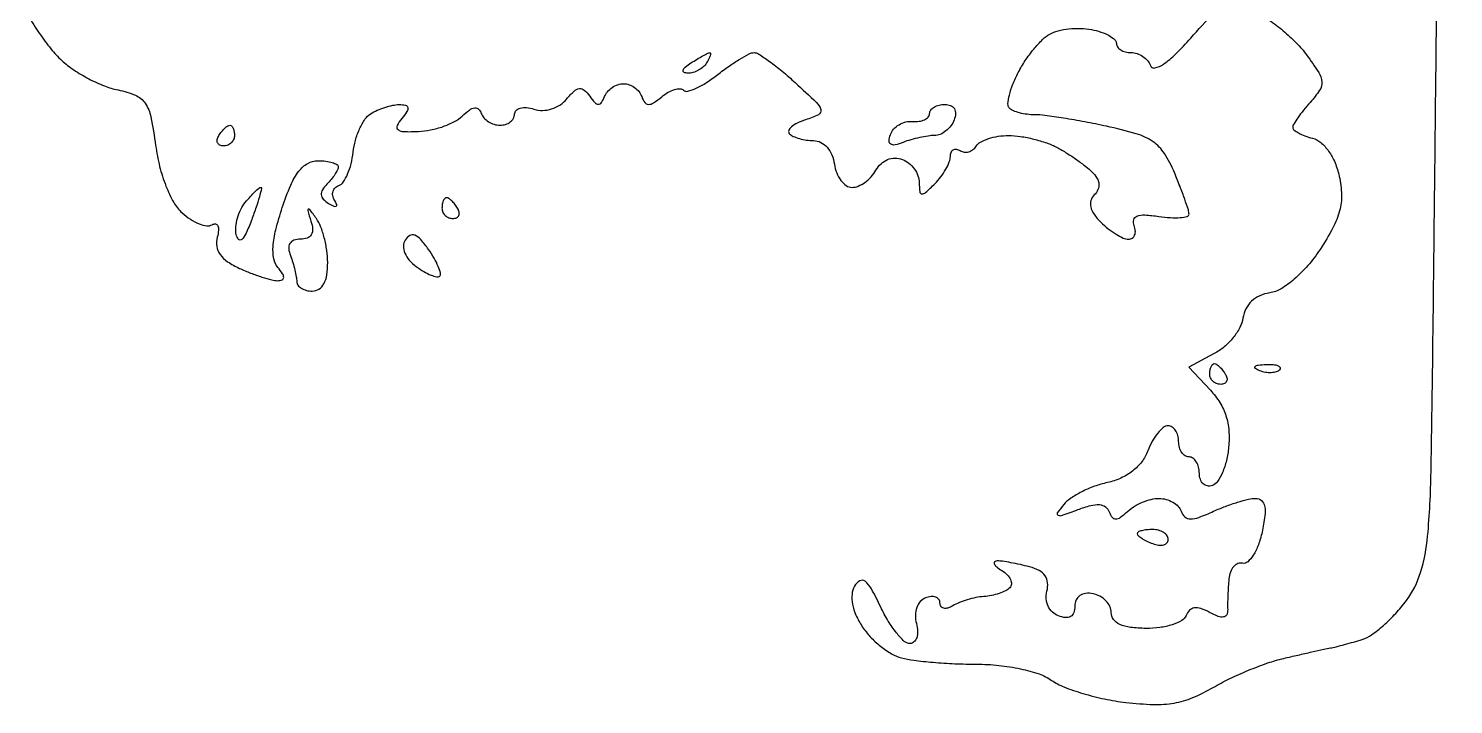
# Model space of a CAD drawing. Extents: x 0 to 102, y 0 to 135.
# Drawn here: x 75.48 to 87.1, y 100.77 to 106.29 of the extents above; entities that cross this region are included whole.
import ezdxf

# ---------------------------------------------------------------- set-up
doc = ezdxf.new("R2010")
doc.units = 0
doc.header["$MEASUREMENT"] = 0

msp = doc.modelspace()

# ---------------------------------------------------------------- linework, layer by layer
for points in [[(85.589955, 106.356366, -0.022727), (85.705924, 106.266971, -0.022627), (85.814591, 106.166262, -0.035282), (85.89752, 106.069312, -0.016335), (85.996224, 105.926394, -0.125055), (86.021905, 105.849649, -0.168164), (86.003674, 105.780867, -0.035828), (85.926278, 105.681951, 0.013771), (85.871944, 105.618484, 0.018026), (85.826077, 105.557446, 0.01572), (85.791834, 105.504831, 0.13723), (85.7844, 105.478256, 0.229289), (85.794466, 105.45746, 0.040783), (85.831465, 105.432809, 0.036894), (85.883255, 105.408905, 0.02573), (85.944623, 105.389435, -0.111186), (86.013581, 105.353776, -0.064581), (86.076947, 105.284811, -0.055873), (86.128927, 105.190225, -0.043694), (86.163971, 105.078339, -0.048196), (86.181987, 104.928784, -0.070488), (86.166506, 104.79727, -0.058484), (86.111857, 104.658334, -0.023258), (86.006698, 104.482142, -0.031282), (85.907076, 104.350317, -0.036997), (85.796817, 104.239672, -0.041086), (85.688699, 104.160667, -0.10236), (85.596999, 104.12772, 0.06887), (85.514725, 104.104201, 0.084922), (85.448314, 104.060177, 0.088101), (85.402047, 103.998062, 0.08084), (85.378237, 103.921937, -0.086615), (85.353367, 103.845512, -0.047792), (85.299135, 103.763259, -0.045761), (85.226197, 103.688022, -0.054569), (85.144711, 103.632223), (84.936647, 103.520871), (85.112774, 103.333392, -0.050195), (85.190161, 103.232411, -0.061009), (85.240004, 103.124219, -0.059035), (85.26331, 103.004271, -0.042931), (85.261701, 102.868222, -0.033998), (85.243508, 102.75938, -0.042218), (85.211426, 102.661905, -0.047551), (85.171317, 102.588026, -0.16682), (85.12875, 102.555815, -0.126407), (85.0885, 102.553166, -0.142926), (85.054064, 102.570645, -0.123348), (85.030989, 102.606509, -0.081747), (85.023, 102.65505, 0.061282), (85.016698, 102.706271, 0.079792), (84.998149, 102.749652, 0.097575), (84.970666, 102.778693, 0.155847), (84.9384, 102.789, -0.148195), (84.906137, 102.798777, -0.098894), (84.878651, 102.826277, -0.082425), (84.860119, 102.867386, -0.064853), (84.8538, 102.9159, 0.066536), (84.847316, 102.964409, 0.083591), (84.828334, 103.005523, 0.099378), (84.800166, 103.03302, 0.144811), (84.767106, 103.0428, 0.174557), (84.728448, 103.02888, 0.050348), (84.683133, 102.982974, 0.044044), (84.638994, 102.917092, 0.034745), (84.602979, 102.839136, -0.071834), (84.553539, 102.750069, -0.063944), (84.479176, 102.674579, -0.060336), (84.383791, 102.616795, -0.052034), (84.272519, 102.579898, 0.033593), (84.16809, 102.549488, 0.02924), (84.06355, 102.504178, 0.030353), (83.9737, 102.451757, 0.072438), (83.91645, 102.400167, 0.019948), (83.864577, 102.332331, 0.495961), (83.870737, 102.312959, 0.171717), (83.905649, 102.31289, 0.006295), (84.031867, 102.359068, -0.025439), (84.136645, 102.392915, -0.083595), (84.208769, 102.399772, -0.143578), (84.257015, 102.381764, -0.144926), (84.287687, 102.340613, 0.075444), (84.311738, 102.296929, 0.240816), (84.340896, 102.283049, 0.154075), (84.37942, 102.29642, 0.02912), (84.437145, 102.34485, -0.054469), (84.490695, 102.385344, -0.037192), (84.558973, 102.419536, -0.03746), (84.630677, 102.442903, -0.060109), (84.69447, 102.4506, -0.067023), (84.7526, 102.442773, -0.064843), (84.807296, 102.419828, -0.069991), (84.850436, 102.385898, -0.111163), (84.874618, 102.345845, 0.129953), (84.904363, 102.300465, 0.185104), (84.948906, 102.28339, 0.089686), (85.019451, 102.296146, 0.017437), (85.139449, 102.345845, -0.016408), (85.235706, 102.385943, -0.016199), (85.334793, 102.419828, -0.016294), (85.423345, 102.443814, -0.05805), (85.481596, 102.4506, -0.17679), (85.529318, 102.433182, -0.172369), (85.555218, 102.388924, -0.081145), (85.557338, 102.307924, -0.019684), (85.533933, 102.17565, -0.034062), (85.503801, 102.071878, -0.051946), (85.462662, 101.987679, -0.067442), (85.417525, 101.93332, -0.243236), (85.375418, 101.92185, 0.152509), (85.336816, 101.918311, 0.113945), (85.301854, 101.893298, 0.092089), (85.275931, 101.849973, 0.066541), (85.263473, 101.79495, 0.007257), (85.258627, 101.730695, 0.005477), (85.255103, 101.659988, 0.005539), (85.253256, 101.593465, 0.012748), (85.253697, 101.543405, -0.11361), (85.245647, 101.501984, -0.255294), (85.221, 101.483143, -0.13292), (85.1767, 101.488103, -0.028907), (85.106281, 101.520706, 0.040554), (85.034823, 101.551792, 0.11671), (84.981373, 101.556988, 0.164006), (84.942184, 101.537543, 0.105055), (84.914266, 101.494534, -0.17427), (84.878948, 101.453566, -0.051183), (84.801675, 101.419801, -0.044642), (84.700572, 101.397143, -0.035253), (84.588619, 101.390333, -0.027926), (84.460738, 101.398729, -0.075809), (84.3735, 101.423129, -0.124027), (84.32275, 101.463407, -0.164633), (84.303959, 101.518841, 0.110193), (84.29274, 101.569022, 0.081582), (84.260428, 101.616022, 0.076491), (84.212424, 101.652744, 0.077679), (84.15585, 101.673095, 0.074425), (84.095597, 101.675607, 0.124661), (84.048331, 101.658089, 0.139323), (84.018476, 101.621985, 0.103892), (84.0078, 101.571158, -0.0841), (83.998961, 101.518979, -0.177015), (83.973289, 101.48762, -0.160289), (83.931314, 101.478387, -0.066359), (83.874084, 101.492022, -0.097189), (83.824206, 101.523305, -0.09496), (83.789361, 101.571348, -0.091425), (83.77389, 101.630502, -0.082495), (83.779656, 101.69357, 0.087247), (83.785301, 101.762499, 0.132175), (83.764497, 101.818592, 0.115699), (83.715621, 101.861671, 0.057538), (83.638422, 101.892248, 0.010448), (83.563103, 101.910781, 0.010042), (83.486077, 101.926419, 0.010017), (83.417652, 101.937473, 0.035465), (83.3733, 101.940549, 0.178506), (83.353265, 101.933124, 0.34547), (83.350108, 101.917331, 0.107071), (83.370551, 101.892119, 0.028068), (83.41315, 101.861704, -0.056307), (83.456277, 101.827084, -0.089217), (83.483112, 101.788189, -0.12273), (83.489864, 101.75144, -0.182714), (83.476559, 101.721959, -0.082022), (83.442737, 101.697725, -0.032085), (83.389534, 101.675613, -0.030696), (83.327733, 101.658617, -0.033378), (83.266021, 101.649904, 0.031553), (83.201158, 101.640986, 0.022329), (83.129813, 101.623197, 0.022636), (83.062914, 101.599962, 0.043537), (83.012263, 101.574452, -0.061436), (82.972321, 101.556093, -0.13091), (82.938627, 101.554481, -0.191586), (82.916576, 101.569281, -0.151413), (82.908, 101.596952, 0.157689), (82.898499, 101.626328, 0.151985), (82.873469, 101.645101, 0.112452), (82.835423, 101.649608, 0.065179), (82.790449, 101.638781, 0.120005), (82.747254, 101.608894, 0.096047), (82.718313, 101.560078, 0.084034), (82.707261, 101.497918, 0.066114), (82.715716, 101.429936, -0.053191), (82.725208, 101.36692, -0.089327), (82.718026, 101.314035, -0.127599), (82.695887, 101.279264, -0.189728), (82.662698, 101.2662, -0.192197), (82.616812, 101.284515, -0.034404), (82.553251, 101.35378, -0.032785), (82.486141, 101.450176, -0.024416), (82.424688, 101.564343, 0.01376), (82.348683, 101.713052, 0.099036), (82.29722, 101.77447, 0.306742), (82.253787, 101.777981, 0.137354), (82.211391, 101.735398, 0.105029), (82.190608, 101.668429, 0.069871), (82.19447, 101.587851, 0.058598), (82.222694, 101.498032, 0.039648), (82.274274, 101.403792, 0.045234), (82.339268, 101.32183, 0.034689), (82.423673, 101.244669, 0.035598), (82.513583, 101.183148, 0.066836), (82.59469, 101.149292, 0.034802), (82.694208, 101.129906, 0.009854), (82.851282, 101.113653, 0.009878), (83.029916, 101.102269, 0.010293), (83.206426, 101.098155, -0.025558), (83.387646, 101.088392, -0.026838), (83.563949, 101.060196, -0.028639), (83.715783, 101.018254, -0.071178), (83.818382, 100.966279, 0.059622), (83.918615, 100.91257, 0.020887), (84.073434, 100.859361, 0.020397), (84.25025, 100.814499, 0.022455), (84.424568, 100.785868, 0.022077), (84.648436, 100.769331, 0.049877), (84.817829, 100.781221, 0.055921), (84.96929, 100.825017, 0.034974), (85.134616, 100.907573, -0.021221), (85.266621, 100.978086, -0.014035), (85.423612, 101.048213, -0.014136), (85.580311, 101.107869, -0.026485), (85.710505, 101.145665, -0.001309), (85.826756, 101.172513, -0.00142), (85.940056, 101.198028, -0.001334), (86.037288, 101.219363, -0.006917), (86.09119, 101.23026, 0.014394), (86.138957, 101.240664, 0.005084), (86.206775, 101.258226, 0.005041), (86.280939, 101.279043, 0.005901), (86.350859, 101.30033, 0.077077), (86.427446, 101.338388, 0.026728), (86.524543, 101.415072, 0.025811), (86.624153, 101.512345, 0.027262), (86.711292, 101.617679, 0.08501), (86.826429, 101.846019, 0.052164), (86.884431, 102.14252, 0.018089), (86.912173, 102.667718, 0.00137), (86.931904, 104.091377, 0.000019), (86.941857, 104.989644, 0.000021), (86.951458, 105.862382, 0.00002), (86.959617, 106.609588, 0.000104)], [(75.476274, 106.384102, 0.019185), (75.563653, 106.246264, 0.019352), (75.658884, 106.118906, 0.035775), (75.747131, 106.024609, 0.039595), (75.844412, 105.947877, 0.026158), (75.96686, 105.875075, 0.026338), (76.094176, 105.816464, 0.045375), (76.205973, 105.783335, -0.049654), (76.348207, 105.739863, -0.14614), (76.426551, 105.675719, -0.09956), (76.473537, 105.563346, -0.016422), (76.51228, 105.33028, 0.028787), (76.545007, 105.159598, 0.031854), (76.596368, 104.999637, 0.034637), (76.659577, 104.866622, 0.080767), (76.728204, 104.780717, 0.039687), (76.796453, 104.728159, 0.050415), (76.867093, 104.691727, 0.059398), (76.929787, 104.675267, 0.174662), (76.972779, 104.684329, -0.171606), (77.000569, 104.690359, -0.270216), (77.019414, 104.675912, -0.12285), (77.024898, 104.63821, -0.038955), (77.014767, 104.581868, 0.103441), (77.011076, 104.507557, 0.116257), (77.038105, 104.441424, 0.089854), (77.098963, 104.382164, 0.04136), (77.195837, 104.327951, 0.013981), (77.287168, 104.289384, 0.014839), (77.378731, 104.256796, 0.014574), (77.458972, 104.233452, 0.063576), (77.50794, 104.2272, 0.093596), (77.543459, 104.233908, 0.305154), (77.556402, 104.252618, 0.1509), (77.547002, 104.284496, 0.026614), (77.50932, 104.335159, -0.126981), (77.47552, 104.406933, -0.065323), (77.469817, 104.506797, -0.044309), (77.491854, 104.64165, -0.016876), (77.545321, 104.82463, -0.020875), (77.613479, 105.005826, -0.062495), (77.679844, 105.120045, -0.099144), (77.752003, 105.183587, -0.131839), (77.83606, 105.206143, -0.028408), (77.899333, 105.202545, -0.044507), (77.95269, 105.191587, -0.055571), (77.990052, 105.175679, -0.27064), (78.0012, 105.156591, -0.11604), (77.995307, 105.131542, -0.028555), (77.974183, 105.094579, -0.027697), (77.944432, 105.053917, -0.024594), (77.909229, 105.015069, 0.055871), (77.872168, 104.968651, 0.162732), (77.862563, 104.929318, 0.171626), (77.878696, 104.893487, 0.06364), (77.9223, 104.858177, 0.023973), (77.96446, 104.834835, 0.238564), (77.984056, 104.835045, 0.389766), (77.98918, 104.84915, 0.039699), (77.971444, 104.883703, -0.09017), (77.957005, 104.920523, -0.118778), (77.958536, 104.956437, -0.128244), (77.975884, 104.985768, -0.115465), (78.005996, 105.004299, 0.165661), (78.04262, 105.032146, 0.046232), (78.077631, 105.096237, 0.041281), (78.106086, 105.180674, 0.033313), (78.122845, 105.274944, -0.040122), (78.141543, 105.372409, -0.039189), (78.175661, 105.466439, -0.04194), (78.219035, 105.543937, -0.103388), (78.265572, 105.589124, -0.037098), (78.318599, 105.61744, -0.026072), (78.381836, 105.641545, -0.026428), (78.445146, 105.658333, -0.048839), (78.498009, 105.664105, -0.052754), (78.550269, 105.659164, -0.306786), (78.568658, 105.640418, -0.195616), (78.561924, 105.608178, -0.025122), (78.518739, 105.550475, 0.058559), (78.481114, 105.49251, 0.357853), (78.488627, 105.460211, 0.159297), (78.535341, 105.443739, 0.015602), (78.65643, 105.444725, 0.041737), (78.754698, 105.456851, 0.033624), (78.857203, 105.485597, 0.034739), (78.948769, 105.525405, 0.070292), (79.012623, 105.57098, -0.032007), (79.070782, 105.619596, -0.124826), (79.113904, 105.637014, -0.226001), (79.145429, 105.62695, -0.124514), (79.167723, 105.59213, 0.101462), (79.188913, 105.555461, 0.070385), (79.225513, 105.52438, 0.067039), (79.271345, 105.503381, 0.074072), (79.31955, 105.4962, 0.073729), (79.365345, 105.50299, 0.088057), (79.404194, 105.522726, 0.100597), (79.430165, 105.552065, 0.131768), (79.4394, 105.586501, -0.201697), (79.452123, 105.616758, -0.131572), (79.485594, 105.635615, -0.088707), (79.536433, 105.639407, -0.051254), (79.596656, 105.626891, 0.081052), (79.667166, 105.616553, 0.071215), (79.740704, 105.628297, 0.070159), (79.808983, 105.660494, 0.074473), (79.864138, 105.709794, -0.030758), (79.924394, 105.77393, -0.159523), (79.967819, 105.794304, -0.213487), (80.007355, 105.782146, -0.059529), (80.051723, 105.732854, 0.028767), (80.093351, 105.680471, 0.204927), (80.122057, 105.667042, 0.264844), (80.146774, 105.680052, 0.045786), (80.171991, 105.72885, -0.082821), (80.196819, 105.76928, -0.064642), (80.23543, 105.803536, -0.06484), (80.281371, 105.826705, -0.0846), (80.3277, 105.8346, -0.085913), (80.37348, 105.826675, -0.069197), (80.41782, 105.803536, -0.069416), (80.454036, 105.769268, -0.087663), (80.476092, 105.72885, 0.0718), (80.500193, 105.681171, 0.243372), (80.530135, 105.665507, 0.149588), (80.571604, 105.677994, 0.025095), (80.638976, 105.728116, -0.041535), (80.691466, 105.764551, -0.057812), (80.743919, 105.78724, -0.072868), (80.78857, 105.793865, -0.199382), (80.817479, 105.781921, 0.270346), (80.851271, 105.773028, 0.039743), (80.920435, 105.798289, 0.035837), (81.005221, 105.844748, 0.023406), (81.096054, 105.909555, -0.013398), (81.18809, 105.978041, -0.017108), (81.276596, 106.035864, -0.015124), (81.352668, 106.078842, -0.121597), (81.391388, 106.0884, -0.145696), (81.431021, 106.076601, -0.012769), (81.518228, 106.016394, -0.015897), (81.619986, 105.937161, -0.011695), (81.727738, 105.843272, -0.006066), (81.900547, 105.681547, -0.135404), (81.935336, 105.623141, -0.359669), (81.91682, 105.581953, -0.037632), (81.811184, 105.539447, 0.033976), (81.744124, 105.513031, 0.068298), (81.696626, 105.481941, 0.122854), (81.675453, 105.45167, 0.296039), (81.680896, 105.426104, 0.092887), (81.711715, 105.405012, 0.034734), (81.761225, 105.387193, 0.032948), (81.819219, 105.374823, 0.034187), (81.877621, 105.370379, -0.118052), (81.935816, 105.355977, -0.092661), (81.987227, 105.315876, -0.081306), (82.025817, 105.254505, -0.064588), (82.046734, 105.17895, 0.057373), (82.065764, 105.106156, 0.069314), (82.10014, 105.044515, 0.082134), (82.143915, 105.00293, 0.150077), (82.19058, 104.9886, 0.100396), (82.24104, 104.998835, 0.055551), (82.296089, 105.029716, 0.052178), (82.347088, 105.075035, 0.057525), (82.385724, 105.12857, -0.076477), (82.427187, 105.181681, -0.092988), (82.480252, 105.215681, -0.097043), (82.540158, 105.227259, -0.091212), (82.601427, 105.215825, -0.078541), (82.653942, 105.185536, -0.065248), (82.698447, 105.138763, -0.0667), (82.72854, 105.08329, -0.091211), (82.7388, 105.027512, 0.024589), (82.742486, 104.952614, 0.366169), (82.75995, 104.935664, 0.205708), (82.789919, 104.946175, 0.010581), (82.8657, 105.018814, 0.033818), (82.914262, 105.074431, 0.032993), (82.955323, 105.13653, 0.03482), (82.983868, 105.195829, 0.095042), (82.9926, 105.24135, -0.090708), (82.998599, 105.274147, -0.169404), (83.015734, 105.294595, -0.176047), (83.041324, 105.299495, -0.09888), (83.071354, 105.288313, 0.108373), (83.105473, 105.276333, 0.099685), (83.142584, 105.279194, 0.095498), (83.176975, 105.296494, 0.090427), (83.203247, 105.32562, -0.131532), (83.238339, 105.358684, -0.045178), (83.303071, 105.386343, -0.04116), (83.383382, 105.405252, -0.037257), (83.468455, 105.4116, -0.037443), (83.562974, 105.404512, -0.023337), (83.671997, 105.382824, -0.023373), (83.778095, 105.351189, -0.038741), (83.863566, 105.313639, -0.017049), (83.941121, 105.268666, -0.01305), (84.022819, 105.214474, -0.013242), (84.096702, 105.159664, -0.030172), (84.148666, 105.11362, -0.05854), (84.188109, 105.063675, -0.115067), (84.204059, 105.015927, -0.131516), (84.196323, 104.970394, -0.089133), (84.166123, 104.926963, 0.124045), (84.138705, 104.881073, 0.132877), (84.137268, 104.828918, 0.09571), (84.164142, 104.769933, 0.041786), (84.219904, 104.703981, 0.028695), (84.27932, 104.651021, 0.030312), (84.343371, 104.60625, 0.031807), (84.402899, 104.574815, 0.105958), (84.445894, 104.5656, 0.145882), (84.475772, 104.574507, 0.152631), (84.49526, 104.598195, 0.118382), (84.500685, 104.634128, 0.07026), (84.490923, 104.67656, -0.152103), (84.487836, 104.72435, -0.249662), (84.514122, 104.753919, -0.104187), (84.578431, 104.763451, -0.021318), (84.693372, 104.751558, 0.020604), (84.787314, 104.741703, 0.034844), (84.866423, 104.742204, 0.040442), (84.92346, 104.751224, 0.346194), (84.9384, 104.770215, 0.07819), (84.932968, 104.804737, 0.006263), (84.903461, 104.892411, 0.008345), (84.865013, 104.996487, 0.006306), (84.819459, 105.1095, 0.043702), (84.7374, 105.265925, 0.100749), (84.645246, 105.360715, 0.078029), (84.508394, 105.425635, 0.018986), (84.265395, 105.487483, 0.006411), (84.087739, 105.523207, 0.006928), (83.913752, 105.553388, 0.006577), (83.763948, 105.575225, 0.032911), (83.679336, 105.5808, -0.031667), (83.617664, 105.58471, -0.031942), (83.557161, 105.596376, -0.033684), (83.50605, 105.61341, -0.099417), (83.475374, 105.633826, -0.221098), (83.46247, 105.669153, -0.038016), (83.47421, 105.741443, -0.035189), (83.502432, 105.830365, -0.024898), (83.545872, 105.925721, -0.02785), (83.603081, 106.022707, -0.024879), (83.672758, 106.11661, -0.025688), (83.743957, 106.194668, -0.06754), (83.804363, 106.240122, -0.067007), (83.870661, 106.266325, -0.033692), (83.959443, 106.282042, -0.032721), (84.054973, 106.286099, -0.0415), (84.142765, 106.276764, -0.033419), (84.22066, 106.256401, -0.046751), (84.286441, 106.227345, -0.0561), (84.332218, 106.194563, -0.212425), (84.3462, 106.163138, 0.15768), (84.355419, 106.134632, 0.097215), (84.381406, 106.110354, 0.079164), (84.420218, 106.093963, 0.060471), (84.46605, 106.0884, -0.080748), (84.514733, 106.080486, -0.066829), (84.561962, 106.057336, -0.068018), (84.600632, 106.023074, -0.090735), (84.62426, 105.98265, 0.384446), (84.660907, 105.963161, 0.088647), (84.730535, 105.994433, 0.045475), (84.829599, 106.076167, 0.017209), (84.952764, 106.206888, -0.011064), (85.139631, 106.410165, -0.107156)]]:
    msp.add_lwpolyline(points, format="xyb")
for points in [[(81.030643, 106.087105, -0.434568), (81.036695, 106.081231, -0.071273), (81.033747, 106.063168, -0.041889), (81.022726, 106.036188, -0.020509), (81.0045, 106.0038, -0.075854), (80.977042, 105.971529, -0.054031), (80.937976, 105.944432, -0.053889), (80.893875, 105.926263, -0.074131), (80.851457, 105.920495, -0.102799), (80.820715, 105.927297, -0.37991), (80.813232, 105.943961, -0.147021), (80.830722, 105.969745, -0.027275), (80.8776, 106.0038, -0.008026), (80.928112, 106.035305, -0.01079), (80.974903, 106.062099, -0.008096), (81.014573, 106.082867, -0.104523)], [(82.947645, 105.6654, -0.094119), (82.994957, 105.656415, -0.166113), (83.024924, 105.630937, -0.151899), (83.03462, 105.590526, -0.075244), (83.023194, 105.5385, -0.070065), (82.996291, 105.489985, -0.063312), (82.956216, 105.448877, -0.066799), (82.909613, 105.421051, -0.101566), (82.863568, 105.4116, 0.036897), (82.81078, 105.407699, 0.016697), (82.742524, 105.395214, 0.016428), (82.67105, 105.377181, 0.021603), (82.607276, 105.355819, -0.034211), (82.541294, 105.335552, -0.197327), (82.505987, 105.341251, -0.283773), (82.492649, 105.367631, -0.063155), (82.503712, 105.419269, -0.098868), (82.530142, 105.463939, -0.075879), (82.574047, 105.500024, -0.073486), (82.628221, 105.522278, -0.082041), (82.684455, 105.52675, 0.052114), (82.737626, 105.527801, 0.076266), (82.782585, 105.540542, 0.101034), (82.81264, 105.562444, 0.18705), (82.8234, 105.5902, -0.162024), (82.832946, 105.618884, -0.096298), (82.859897, 105.64331, -0.077679), (82.900127, 105.659811, -0.058612)], [(77.117893, 105.4962, -0.210953), (77.132159, 105.489901, -0.081139), (77.144241, 105.471349, -0.061769), (77.152464, 105.443989, -0.042167), (77.1552, 105.4116, -0.105053), (77.148342, 105.37932, -0.099167), (77.128882, 105.351851, -0.09642), (77.099807, 105.33344, -0.093332), (77.065607, 105.327, -0.108972), (77.035579, 105.333623, -0.182303), (77.017691, 105.351851, -0.161196), (77.015059, 105.379274, -0.082592), (77.0283, 105.4116, -0.029505), (77.051057, 105.443983, -0.035638), (77.076186, 105.471349, -0.038439), (77.100065, 105.490655, -0.151918)], [(77.36971, 104.9886, -0.487554), (77.37635, 104.980107, -0.007575), (77.358173, 104.911482, -0.013424), (77.331881, 104.826762, -0.007713), (77.295901, 104.726069, -0.015017), (77.250037, 104.614061, -0.095682), (77.215037, 104.563924, -0.423019), (77.18892, 104.564704, -0.136294), (77.169364, 104.603233, -0.072948), (77.166043, 104.665709, -0.045417), (77.179439, 104.737976, -0.044626), (77.206232, 104.808458, -0.06014), (77.243173, 104.865764, -0.011041), (77.284017, 104.912824, -0.01584), (77.322395, 104.952517, -0.01162), (77.355549, 104.983237, -0.183023)], [(77.822724, 104.7348, 0.003906), (77.768973, 104.808303, 0.360133), (77.756925, 104.811255, 0.369295), (77.752026, 104.800049, 0.003969), (77.779064, 104.71365, -0.058553), (77.79184, 104.648711, -0.151613), (77.781372, 104.602684, -0.177454), (77.748327, 104.575135, -0.08614), (77.693394, 104.5656, 0.080223), (77.639515, 104.556899, 0.177102), (77.607336, 104.531365, 0.163812), (77.597753, 104.489439, 0.066694), (77.611449, 104.431781, -0.016969), (77.631107, 104.374849, -0.015089), (77.647716, 104.314452, -0.015326), (77.659348, 104.259209, -0.04425), (77.6628, 104.220281, 0.16037), (77.672554, 104.190651, 0.096657), (77.700077, 104.165419, 0.078243), (77.741169, 104.148377, 0.05931), (77.7897, 104.1426, 0.145727), (77.843535, 104.158631, 0.124872), (77.883699, 104.202309, 0.086259), (77.908004, 104.274934, 0.039127), (77.915305, 104.37525, 0.033778), (77.9081, 104.473632, 0.027854), (77.887575, 104.576836, 0.028727), (77.857878, 104.669717, 0.064263)], [(78.884507, 104.904, 0.210953), (78.870241, 104.897701, 0.081139), (78.858159, 104.879149, 0.061769), (78.849936, 104.851789, 0.042167), (78.8472, 104.8194, 0.105053), (78.854058, 104.78712, 0.099167), (78.873518, 104.759651, 0.09642), (78.902593, 104.74124, 0.093332), (78.936793, 104.7348, 0.108972), (78.966821, 104.741423, 0.182303), (78.984709, 104.759651, 0.161196), (78.987341, 104.787074, 0.082592), (78.9741, 104.8194, 0.029505), (78.951343, 104.851783, 0.035638), (78.926214, 104.879149, 0.038439), (78.902335, 104.898455, 0.151918)], [(78.737762, 104.481742, 0.026871), (78.674502, 104.562459, 0.117435), (78.625429, 104.597384, 0.228525), (78.58419, 104.594716, 0.126488), (78.547008, 104.558979, 0.138298), (78.532802, 104.509337, 0.100385), (78.544067, 104.452666, 0.081136), (78.580222, 104.394774, 0.05487), (78.637749, 104.34214, 0.02466), (78.699668, 104.30139, 0.037023), (78.757638, 104.27276, 0.04148), (78.804922, 104.258039, 0.256487), (78.828503, 104.264903, 0.267732), (78.83509, 104.289446, 0.033848), (78.816679, 104.343431, 0.032378), (78.783697, 104.409826, 0.021308)], [(85.144907, 103.5504, -0.151918), (85.162735, 103.544855, -0.038439), (85.186614, 103.525549, -0.035638), (85.211743, 103.498183, -0.029505), (85.2345, 103.4658, -0.082592), (85.247741, 103.433474, -0.161196), (85.245109, 103.406051, -0.182303), (85.227221, 103.387823, -0.108972), (85.197193, 103.3812, -0.093332), (85.162993, 103.38764, -0.09642), (85.133918, 103.406051, -0.099167), (85.114458, 103.43352, -0.105053), (85.1076, 103.4658, -0.042167), (85.110336, 103.498189, -0.061769), (85.118559, 103.525549, -0.081139), (85.130641, 103.544101, -0.210953)], [(85.56585, 103.543721, -0.028489), (85.624747, 103.542791, -0.077125), (85.665354, 103.533424, -0.208169), (85.680797, 103.517803, -0.296942), (85.676888, 103.499288, -0.126455), (85.649229, 103.482939, -0.060344), (85.608172, 103.476242, -0.05415), (85.561003, 103.479408, -0.051402), (85.514737, 103.492609, -0.054073), (85.479487, 103.511352, -0.470617), (85.478028, 103.52677, -0.168741), (85.502711, 103.538726, -0.018894)], [(84.6423, 102.1968, 0.024748), (84.59367, 102.194391, 0.039339), (84.552677, 102.187033, 0.046727), (84.523529, 102.176405, 0.289661), (84.5154, 102.163551, 0.222225), (84.52277, 102.147789, 0.030693), (84.552677, 102.125765, 0.030395), (84.593692, 102.102682, 0.02136), (84.6423, 102.081606, 0.055937), (84.690891, 102.068958, 0.100118), (84.731923, 102.071286, 0.147206), (84.758838, 102.087734, 0.184534), (84.7692, 102.114855, 0.152681), (84.759429, 102.146107, 0.098158), (84.731923, 102.172729, 0.08088), (84.690821, 102.190689, 0.062722)]]:
    msp.add_lwpolyline(points, format="xyb", close=True)

doc.saveas('drawing.dxf')
